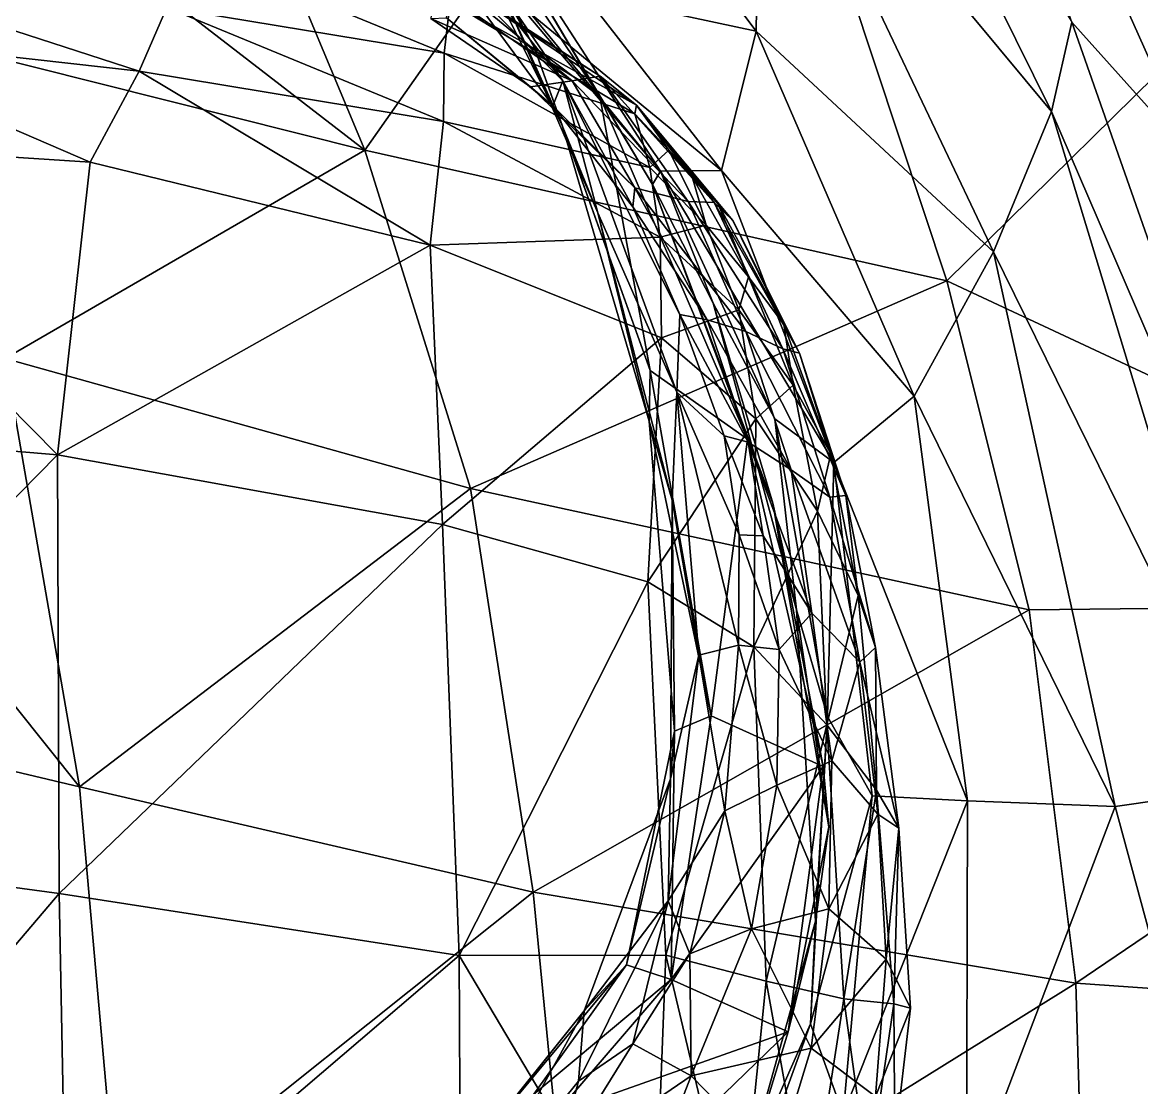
# Model space of a CAD drawing. Extents: x -1.07 to 1.07, y -3.15 to 5.89.
# Drawn here: x -0.578 to -0.2936, y -0.3073 to -0.0367 of the extents above; entities that cross this region are included whole.
import ezdxf

# ---------------------------------------------------------------- set-up
doc = ezdxf.new("R2010")
doc.units = 0
doc.layers.add('TRICERTP$LWO', color=1, linetype='CONTINUOUS')

msp = doc.modelspace()

# ---------------------------------------------------------------- linework, layer by layer
at = {"layer": 'TRICERTP$LWO'}
for points in [[(-0.39824, 0.10568, 1.45177), (-0.31656, -0.05935, 1.38222), (-0.39054, 0.02978, 1.3571)], [(-0.31135, -0.03666, 1.42051), (-0.31656, -0.05935, 1.38222), (-0.39824, 0.10568, 1.45177)], [(-0.3534, 0.09194, 1.40905), (-0.28042, -0.07108, 1.36651), (-0.31135, -0.03666, 1.42051)], [(-0.3534, 0.09194, 1.40905), (-0.26684, 0.03071, 1.283), (-0.28042, -0.07108, 1.36651)], [(-0.52945, 0.02285, 2.75318), (-0.49097, -0.06914, 2.75094), (-0.39802, 0.06315, 2.93596)], [(-0.34311, -0.10232, 2.91143), (-0.39802, 0.06315, 2.93596), (-0.49097, -0.06914, 2.75094)], [(-0.39802, 0.06315, 2.93596), (-0.34311, -0.10232, 2.91143), (-0.20573, 0.03285, 3.06227)], [(-0.52945, 0.02285, 2.75318), (-0.64538, 0.04995, 2.57324), (-0.49097, -0.06914, 2.75094)], [(-0.64538, 0.04995, 2.57324), (-0.60938, -0.03942, 2.58581), (-0.49097, -0.06914, 2.75094)], [(-0.16791, -0.18427, 2.99805), (-0.20573, 0.03285, 3.06227), (-0.34311, -0.10232, 2.91143)], [(-0.39161, -0.03895, 1.23614), (-0.4242, 0.00453, 1.26986), (-0.39054, 0.02978, 1.3571)], [(-0.39054, 0.02978, 1.3571), (-0.3313, -0.09496, 1.28569), (-0.39161, -0.03895, 1.23614)], [(-0.31656, -0.05935, 1.38222), (-0.3313, -0.09496, 1.28569), (-0.39054, 0.02978, 1.3571)], [(-0.48127, 0.0188, 0.85463), (-0.43131, -0.05553, 0.91472), (-0.44797, -0.043, 0.83012)], [(-0.48127, 0.0188, 0.85463), (-0.46474, 0.00101, 0.95035), (-0.43131, -0.05553, 0.91472)], [(-0.48127, 0.0188, 0.85463), (-0.44797, -0.043, 0.83012), (-0.46986, -0.00468, 0.71388)], [(-0.43528, -0.02956, 1.17716), (-0.4242, 0.00453, 1.26986), (-0.39161, -0.03895, 1.23614)], [(-0.46699, -0.01418, 1.05101), (-0.4159, -0.07453, 1.07301), (-0.46474, 0.00101, 0.95035)], [(-0.46474, 0.00101, 0.95035), (-0.41787, -0.07789, 0.96841), (-0.43131, -0.05553, 0.91472)], [(-0.46474, 0.00101, 0.95035), (-0.4159, -0.07453, 1.07301), (-0.41787, -0.07789, 0.96841)], [(-0.46846, -0.02351, 0.38671), (-0.48047, -0.00145, 0.55095), (-0.4407, -0.05156, 0.41148)], [(-0.48047, -0.00145, 0.55095), (-0.45604, -0.02914, 0.57544), (-0.4407, -0.05156, 0.41148)], [(-0.46986, -0.00468, 0.71388), (-0.44083, -0.06286, 0.71426), (-0.45604, -0.02914, 0.57544)], [(-0.44083, -0.06286, 0.71426), (-0.46986, -0.00468, 0.71388), (-0.44797, -0.043, 0.83012)], [(-0.44877, -0.03459, 1.10908), (-0.4159, -0.07453, 1.07301), (-0.46699, -0.01418, 1.05101)], [(-0.54134, -0.03289, 0.02631), (-0.53243, -0.01923, 0.04577), (-0.47082, -0.04454, 0.02737)], [(-0.46934, -0.03145, 0.04834), (-0.47082, -0.04454, 0.02737), (-0.53243, -0.01923, 0.04577)], [(-0.63749, -0.03906, 0.0165), (-0.62103, -0.02549, 0.03404), (-0.54833, -0.04912, 0.01133)], [(-0.54134, -0.03289, 0.02631), (-0.54833, -0.04912, 0.01133), (-0.62103, -0.02549, 0.03404)], [(-0.47027, -0.03557, 0.23942), (-0.46846, -0.02351, 0.38671), (-0.4432, -0.05787, 0.24997)], [(-0.46846, -0.02351, 0.38671), (-0.4407, -0.05156, 0.41148), (-0.4432, -0.05787, 0.24997)], [(-0.4733, -0.02741, 0.13469), (-0.47427, -0.03567, 0.17687), (-0.43828, -0.05154, 0.13962)], [(-0.46863, -0.02654, 0.0981), (-0.4733, -0.02741, 0.13469), (-0.43828, -0.05154, 0.13962)], [(-0.46857, -0.02614, 0.06906), (-0.422, -0.05775, 0.06284), (-0.46934, -0.03145, 0.04834)], [(-0.46857, -0.02614, 0.06906), (-0.46863, -0.02654, 0.0981), (-0.43121, -0.05036, 0.09433)], [(-0.43121, -0.05036, 0.09433), (-0.46863, -0.02654, 0.0981), (-0.43828, -0.05154, 0.13962)], [(-0.422, -0.05775, 0.06284), (-0.46857, -0.02614, 0.06906), (-0.43121, -0.05036, 0.09433)], [(-0.43184, -0.08505, 0.55792), (-0.45604, -0.02914, 0.57544), (-0.44083, -0.06286, 0.71426)], [(-0.45604, -0.02914, 0.57544), (-0.43184, -0.08505, 0.55792), (-0.4407, -0.05156, 0.41148)], [(-0.43528, -0.02956, 1.17716), (-0.40042, -0.07433, 1.14068), (-0.44877, -0.03459, 1.10908)], [(-0.40042, -0.07433, 1.14068), (-0.43528, -0.02956, 1.17716), (-0.39161, -0.03895, 1.23614)], [(-0.54833, -0.04912, 0.01133), (-0.54134, -0.03289, 0.02631), (-0.47101, -0.06192, 0.01195)], [(-0.47082, -0.04454, 0.02737), (-0.47101, -0.06192, 0.01195), (-0.54134, -0.03289, 0.02631)], [(-0.46934, -0.03145, 0.04834), (-0.42241, -0.05997, 0.04251), (-0.47082, -0.04454, 0.02737)], [(-0.422, -0.05775, 0.06284), (-0.42241, -0.05997, 0.04251), (-0.46934, -0.03145, 0.04834)], [(-0.47427, -0.03567, 0.17687), (-0.47027, -0.03557, 0.23942), (-0.44889, -0.05306, 0.19028)], [(-0.44889, -0.05306, 0.19028), (-0.43828, -0.05154, 0.13962), (-0.47427, -0.03567, 0.17687)], [(-0.4432, -0.05787, 0.24997), (-0.44889, -0.05306, 0.19028), (-0.47027, -0.03557, 0.23942)], [(-0.4159, -0.07453, 1.07301), (-0.44877, -0.03459, 1.10908), (-0.40042, -0.07433, 1.14068)], [(-0.31135, -0.03666, 1.42051), (-0.24561, -0.22392, 1.34436), (-0.31656, -0.05935, 1.38222)], [(-0.31135, -0.03666, 1.42051), (-0.28042, -0.07108, 1.36651), (-0.24561, -0.22392, 1.34436)], [(-0.64821, -0.06652, 0.00542), (-0.63749, -0.03906, 0.0165), (-0.5608, -0.07218, 0.00298)], [(-0.54833, -0.04912, 0.01133), (-0.5608, -0.07218, 0.00298), (-0.63749, -0.03906, 0.0165)], [(-0.60938, -0.03942, 2.58581), (-0.58236, -0.12213, 2.58501), (-0.49097, -0.06914, 2.75094)], [(-0.39161, -0.03895, 1.23614), (-0.35142, -0.13162, 1.17977), (-0.40042, -0.07433, 1.14068)], [(-0.3313, -0.09496, 1.28569), (-0.35142, -0.13162, 1.17977), (-0.39161, -0.03895, 1.23614)], [(-0.47082, -0.04454, 0.02737), (-0.41862, -0.07356, 0.02955), (-0.47101, -0.06192, 0.01195)], [(-0.42241, -0.05997, 0.04251), (-0.41862, -0.07356, 0.02955), (-0.47082, -0.04454, 0.02737)], [(-0.44797, -0.043, 0.83012), (-0.43131, -0.05553, 0.91472), (-0.41851, -0.12517, 0.82913)], [(-0.44797, -0.043, 0.83012), (-0.41851, -0.12517, 0.82913), (-0.44083, -0.06286, 0.71426)], [(-0.5608, -0.07218, 0.00298), (-0.54833, -0.04912, 0.01133), (-0.47439, -0.09328, 0.00368)], [(-0.47101, -0.06192, 0.01195), (-0.47439, -0.09328, 0.00368), (-0.54833, -0.04912, 0.01133)], [(-0.43828, -0.05154, 0.13962), (-0.40884, -0.08224, 0.1332), (-0.43121, -0.05036, 0.09433)], [(-0.43121, -0.05036, 0.09433), (-0.40223, -0.08242, 0.09159), (-0.422, -0.05775, 0.06284)], [(-0.40223, -0.08242, 0.09159), (-0.43121, -0.05036, 0.09433), (-0.40884, -0.08224, 0.1332)], [(-0.44889, -0.05306, 0.19028), (-0.42244, -0.07872, 0.1841), (-0.43828, -0.05154, 0.13962)], [(-0.44889, -0.05306, 0.19028), (-0.4432, -0.05787, 0.24997), (-0.42244, -0.07872, 0.1841)], [(-0.4432, -0.05787, 0.24997), (-0.4407, -0.05156, 0.41148), (-0.42287, -0.08356, 0.2479)], [(-0.42287, -0.08356, 0.2479), (-0.4407, -0.05156, 0.41148), (-0.41099, -0.11088, 0.2757)], [(-0.4407, -0.05156, 0.41148), (-0.41176, -0.13065, 0.38934), (-0.41099, -0.11088, 0.2757)], [(-0.41176, -0.13065, 0.38934), (-0.4407, -0.05156, 0.41148), (-0.43184, -0.08505, 0.55792)], [(-0.40884, -0.08224, 0.1332), (-0.43828, -0.05154, 0.13962), (-0.42244, -0.07872, 0.1841)], [(-0.43131, -0.05553, 0.91472), (-0.41787, -0.07789, 0.96841), (-0.39376, -0.14257, 0.91012)], [(-0.43131, -0.05553, 0.91472), (-0.39376, -0.14257, 0.91012), (-0.41851, -0.12517, 0.82913)], [(-0.4432, -0.05787, 0.24997), (-0.42287, -0.08356, 0.2479), (-0.42244, -0.07872, 0.1841)], [(-0.42241, -0.05997, 0.04251), (-0.422, -0.05775, 0.06284), (-0.41377, -0.06912, 0.04783)], [(-0.40126, -0.08285, 0.05941), (-0.422, -0.05775, 0.06284), (-0.39748, -0.08702, 0.06765)], [(-0.40787, -0.07596, 0.05374), (-0.422, -0.05775, 0.06284), (-0.40126, -0.08285, 0.05941)], [(-0.41377, -0.06912, 0.04783), (-0.422, -0.05775, 0.06284), (-0.40787, -0.07596, 0.05374)], [(-0.39748, -0.08702, 0.06765), (-0.422, -0.05775, 0.06284), (-0.40223, -0.08242, 0.09159)], [(-0.31656, -0.05935, 1.38222), (-0.26444, -0.23077, 1.2972), (-0.3313, -0.09496, 1.28569)], [(-0.24561, -0.22392, 1.34436), (-0.26444, -0.23077, 1.2972), (-0.31656, -0.05935, 1.38222)], [(-0.47101, -0.06192, 0.01195), (-0.41595, -0.09123, 0.01909), (-0.47439, -0.09328, 0.00368)], [(-0.41862, -0.07356, 0.02955), (-0.41595, -0.09123, 0.01909), (-0.47101, -0.06192, 0.01195)], [(-0.41862, -0.07356, 0.02955), (-0.42241, -0.05997, 0.04251), (-0.41377, -0.06912, 0.04783)], [(-0.44083, -0.06286, 0.71426), (-0.41874, -0.13798, 0.71724), (-0.43184, -0.08505, 0.55792)], [(-0.41874, -0.13798, 0.71724), (-0.44083, -0.06286, 0.71426), (-0.41851, -0.12517, 0.82913)], [(-0.66392, -0.13858, 0.00248), (-0.64821, -0.06652, 0.00542), (-0.56908, -0.14655)], [(-0.64821, -0.06652, 0.00542), (-0.5608, -0.07218, 0.00298), (-0.56908, -0.14655)], [(-0.46418, -0.15509, 2.74051), (-0.49097, -0.06914, 2.75094), (-0.58236, -0.12213, 2.58501)], [(-0.49097, -0.06914, 2.75094), (-0.46418, -0.15509, 2.74051), (-0.34311, -0.10232, 2.91143)], [(-0.40427, -0.08818, 0.03739), (-0.41862, -0.07356, 0.02955), (-0.41377, -0.06912, 0.04783)], [(-0.40427, -0.08818, 0.03739), (-0.41377, -0.06912, 0.04783), (-0.40787, -0.07596, 0.05374)], [(-0.5608, -0.07218, 0.00298), (-0.47439, -0.09328, 0.00368), (-0.56908, -0.14655)], [(-0.41595, -0.09123, 0.01909), (-0.41862, -0.07356, 0.02955), (-0.40427, -0.08818, 0.03739)], [(-0.4159, -0.07453, 1.07301), (-0.40253, -0.108, 1.0082), (-0.41787, -0.07789, 0.96841)], [(-0.40042, -0.07433, 1.14068), (-0.37188, -0.14854, 1.1002), (-0.4159, -0.07453, 1.07301)], [(-0.4159, -0.07453, 1.07301), (-0.3868, -0.13739, 1.04836), (-0.40253, -0.108, 1.0082)], [(-0.3868, -0.13739, 1.04836), (-0.4159, -0.07453, 1.07301), (-0.37188, -0.14854, 1.1002)], [(-0.39355, -0.10138, 0.04661), (-0.40787, -0.07596, 0.05374), (-0.40126, -0.08285, 0.05941)], [(-0.39355, -0.10138, 0.04661), (-0.40427, -0.08818, 0.03739), (-0.40787, -0.07596, 0.05374)], [(-0.35142, -0.13162, 1.17977), (-0.37188, -0.14854, 1.1002), (-0.40042, -0.07433, 1.14068)], [(-0.42244, -0.07872, 0.1841), (-0.42287, -0.08356, 0.2479), (-0.40406, -0.1123, 0.20068)], [(-0.40884, -0.08224, 0.1332), (-0.42244, -0.07872, 0.1841), (-0.39422, -0.11521, 0.15093)], [(-0.42244, -0.07872, 0.1841), (-0.40406, -0.1123, 0.20068), (-0.39422, -0.11521, 0.15093)], [(-0.41787, -0.07789, 0.96841), (-0.38734, -0.15887, 0.95096), (-0.39376, -0.14257, 0.91012)], [(-0.41787, -0.07789, 0.96841), (-0.40253, -0.108, 1.0082), (-0.38734, -0.15887, 0.95096)], [(-0.40223, -0.08242, 0.09159), (-0.40884, -0.08224, 0.1332), (-0.38478, -0.11961, 0.10601)], [(-0.40884, -0.08224, 0.1332), (-0.39422, -0.11521, 0.15093), (-0.38478, -0.11961, 0.10601)], [(-0.39748, -0.08702, 0.06765), (-0.40223, -0.08242, 0.09159), (-0.38055, -0.12071, 0.07219)], [(-0.40223, -0.08242, 0.09159), (-0.38478, -0.11961, 0.10601), (-0.38055, -0.12071, 0.07219)], [(-0.41288, -0.15807, 0.56527), (-0.43184, -0.08505, 0.55792), (-0.41874, -0.13798, 0.71724)], [(-0.43184, -0.08505, 0.55792), (-0.41288, -0.15807, 0.56527), (-0.41176, -0.13065, 0.38934)], [(-0.42287, -0.08356, 0.2479), (-0.41099, -0.11088, 0.2757), (-0.40406, -0.1123, 0.20068)], [(-0.38452, -0.11345, 0.05612), (-0.40126, -0.08285, 0.05941), (-0.39748, -0.08702, 0.06765)], [(-0.38452, -0.11345, 0.05612), (-0.39355, -0.10138, 0.04661), (-0.40126, -0.08285, 0.05941)], [(-0.38055, -0.12071, 0.07219), (-0.38452, -0.11345, 0.05612), (-0.39748, -0.08702, 0.06765)], [(-0.39601, -0.10974, 0.02867), (-0.41595, -0.09123, 0.01909), (-0.40427, -0.08818, 0.03739)], [(-0.39601, -0.10974, 0.02867), (-0.40427, -0.08818, 0.03739), (-0.39355, -0.10138, 0.04661)], [(-0.47123, -0.16425, 0.001), (-0.56908, -0.14655), (-0.47439, -0.09328, 0.00368)], [(-0.41595, -0.09123, 0.01909), (-0.41563, -0.11685, 0.01241), (-0.47439, -0.09328, 0.00368)], [(-0.47439, -0.09328, 0.00368), (-0.41563, -0.11685, 0.01241), (-0.47123, -0.16425, 0.001)], [(-0.41563, -0.11685, 0.01241), (-0.41595, -0.09123, 0.01909), (-0.39601, -0.10974, 0.02867)], [(-0.58236, -0.12213, 2.58501), (-0.6716, -0.09571, 2.40748), (-0.56349, -0.23087, 2.55799)], [(-0.6611, -0.2078, 2.38549), (-0.56349, -0.23087, 2.55799), (-0.6716, -0.09571, 2.40748)], [(-0.3313, -0.09496, 1.28569), (-0.30037, -0.23588, 1.20358), (-0.35142, -0.13162, 1.17977)], [(-0.26444, -0.23077, 1.2972), (-0.30037, -0.23588, 1.20358), (-0.3313, -0.09496, 1.28569)], [(-0.32224, -0.1859, 2.89129), (-0.34311, -0.10232, 2.91143), (-0.46418, -0.15509, 2.74051)], [(-0.38217, -0.12885, 0.03949), (-0.39601, -0.10974, 0.02867), (-0.39355, -0.10138, 0.04661)], [(-0.38217, -0.12885, 0.03949), (-0.39355, -0.10138, 0.04661), (-0.38452, -0.11345, 0.05612)], [(-0.34311, -0.10232, 2.91143), (-0.32224, -0.1859, 2.89129), (-0.16791, -0.18427, 2.99805)], [(-0.40253, -0.108, 1.0082), (-0.38134, -0.18594, 0.98687), (-0.38734, -0.15887, 0.95096)], [(-0.40253, -0.108, 1.0082), (-0.3868, -0.13739, 1.04836), (-0.38134, -0.18594, 0.98687)], [(-0.39164, -0.13742, 0.02167), (-0.41563, -0.11685, 0.01241), (-0.39601, -0.10974, 0.02867)], [(-0.41099, -0.11088, 0.2757), (-0.41176, -0.13065, 0.38934), (-0.39973, -0.1417, 0.2703)], [(-0.40406, -0.1123, 0.20068), (-0.41099, -0.11088, 0.2757), (-0.39361, -0.14332, 0.21152)], [(-0.41099, -0.11088, 0.2757), (-0.39973, -0.1417, 0.2703), (-0.39361, -0.14332, 0.21152)], [(-0.39164, -0.13742, 0.02167), (-0.39601, -0.10974, 0.02867), (-0.38217, -0.12885, 0.03949)], [(-0.39422, -0.11521, 0.15093), (-0.40406, -0.1123, 0.20068), (-0.38266, -0.1504, 0.15355)], [(-0.40406, -0.1123, 0.20068), (-0.39361, -0.14332, 0.21152), (-0.38266, -0.1504, 0.15355)], [(-0.37258, -0.14627, 0.05267), (-0.38452, -0.11345, 0.05612), (-0.38055, -0.12071, 0.07219)], [(-0.37258, -0.14627, 0.05267), (-0.38217, -0.12885, 0.03949), (-0.38452, -0.11345, 0.05612)], [(-0.38478, -0.11961, 0.10601), (-0.39422, -0.11521, 0.15093), (-0.37285, -0.15731, 0.10841)], [(-0.39422, -0.11521, 0.15093), (-0.38266, -0.1504, 0.15355), (-0.37285, -0.15731, 0.10841)], [(-0.41907, -0.17881, 0.00508), (-0.47123, -0.16425, 0.001), (-0.41563, -0.11685, 0.01241)], [(-0.41563, -0.11685, 0.01241), (-0.39164, -0.13742, 0.02167), (-0.41907, -0.17881, 0.00508)], [(-0.58236, -0.12213, 2.58501), (-0.56349, -0.23087, 2.55799), (-0.46418, -0.15509, 2.74051)], [(-0.38055, -0.12071, 0.07219), (-0.38478, -0.11961, 0.10601), (-0.36881, -0.15688, 0.07317)], [(-0.38478, -0.11961, 0.10601), (-0.37285, -0.15731, 0.10841), (-0.36881, -0.15688, 0.07317)], [(-0.36881, -0.15688, 0.07317), (-0.37258, -0.14627, 0.05267), (-0.38055, -0.12071, 0.07219)], [(-0.41851, -0.12517, 0.82913), (-0.40304, -0.21285, 0.82797), (-0.41874, -0.13798, 0.71724)], [(-0.41851, -0.12517, 0.82913), (-0.39376, -0.14257, 0.91012), (-0.40304, -0.21285, 0.82797)], [(-0.40616, -0.1975, 0.42339), (-0.41176, -0.13065, 0.38934), (-0.41288, -0.15807, 0.56527)], [(-0.39593, -0.16689, 0.27849), (-0.41176, -0.13065, 0.38934), (-0.39605, -0.19496, 0.30131)], [(-0.41176, -0.13065, 0.38934), (-0.40616, -0.1975, 0.42339), (-0.39605, -0.19496, 0.30131)], [(-0.39973, -0.1417, 0.2703), (-0.41176, -0.13065, 0.38934), (-0.39593, -0.16689, 0.27849)], [(-0.37598, -0.1609, 0.03327), (-0.39164, -0.13742, 0.02167), (-0.38217, -0.12885, 0.03949)], [(-0.37598, -0.1609, 0.03327), (-0.38217, -0.12885, 0.03949), (-0.37258, -0.14627, 0.05267)], [(-0.35142, -0.13162, 1.17977), (-0.33788, -0.23445, 1.1212), (-0.37188, -0.14854, 1.1002)], [(-0.30037, -0.23588, 1.20358), (-0.33788, -0.23445, 1.1212), (-0.35142, -0.13162, 1.17977)], [(-0.66392, -0.13858, 0.00248), (-0.56908, -0.14655), (-0.66583, -0.24489, 0.00738)], [(-0.39215, -0.19533, 0.01257), (-0.41907, -0.17881, 0.00508), (-0.39164, -0.13742, 0.02167)], [(-0.41874, -0.13798, 0.71724), (-0.41228, -0.21677, 0.7271), (-0.41288, -0.15807, 0.56527)], [(-0.41228, -0.21677, 0.7271), (-0.41874, -0.13798, 0.71724), (-0.40304, -0.21285, 0.82797)], [(-0.39164, -0.13742, 0.02167), (-0.37598, -0.1609, 0.03327), (-0.39215, -0.19533, 0.01257)], [(-0.3868, -0.13739, 1.04836), (-0.37343, -0.21304, 1.02424), (-0.38134, -0.18594, 0.98687)], [(-0.3868, -0.13739, 1.04836), (-0.37188, -0.14854, 1.1002), (-0.37343, -0.21304, 1.02424)], [(-0.39361, -0.14332, 0.21152), (-0.39973, -0.1417, 0.2703), (-0.38982, -0.16716, 0.22578)], [(-0.39973, -0.1417, 0.2703), (-0.39593, -0.16689, 0.27849), (-0.38982, -0.16716, 0.22578)], [(-0.39376, -0.14257, 0.91012), (-0.37456, -0.22575, 0.90318), (-0.40304, -0.21285, 0.82797)], [(-0.39376, -0.14257, 0.91012), (-0.38734, -0.15887, 0.95096), (-0.37456, -0.22575, 0.90318)], [(-0.38266, -0.1504, 0.15355), (-0.39361, -0.14332, 0.21152), (-0.37745, -0.18678, 0.16848)], [(-0.39361, -0.14332, 0.21152), (-0.38982, -0.16716, 0.22578), (-0.37745, -0.18678, 0.16848)], [(-0.56867, -0.25799, 0.00356), (-0.66583, -0.24489, 0.00738), (-0.56908, -0.14655)], [(-0.56908, -0.14655), (-0.47123, -0.16425, 0.001), (-0.56867, -0.25799, 0.00356)], [(-0.36568, -0.18233, 0.04975), (-0.37598, -0.1609, 0.03327), (-0.37258, -0.14627, 0.05267)], [(-0.36568, -0.18233, 0.04975), (-0.37258, -0.14627, 0.05267), (-0.36881, -0.15688, 0.07317)], [(-0.37285, -0.15731, 0.10841), (-0.38266, -0.1504, 0.15355), (-0.36522, -0.1992, 0.11479)], [(-0.38266, -0.1504, 0.15355), (-0.37745, -0.18678, 0.16848), (-0.36522, -0.1992, 0.11479)], [(-0.37188, -0.14854, 1.1002), (-0.36213, -0.23319, 1.06286), (-0.37343, -0.21304, 1.02424)], [(-0.33788, -0.23445, 1.1212), (-0.36213, -0.23319, 1.06286), (-0.37188, -0.14854, 1.1002)], [(-0.56349, -0.23087, 2.55799), (-0.4482, -0.25767, 2.70895), (-0.46418, -0.15509, 2.74051)], [(-0.46418, -0.15509, 2.74051), (-0.4482, -0.25767, 2.70895), (-0.32224, -0.1859, 2.89129)], [(-0.41337, -0.22891, 0.57696), (-0.41288, -0.15807, 0.56527), (-0.41228, -0.21677, 0.7271)], [(-0.41288, -0.15807, 0.56527), (-0.41337, -0.22891, 0.57696), (-0.40616, -0.1975, 0.42339)], [(-0.38734, -0.15887, 0.95096), (-0.37309, -0.24111, 0.93654), (-0.37456, -0.22575, 0.90318)], [(-0.38734, -0.15887, 0.95096), (-0.38134, -0.18594, 0.98687), (-0.37309, -0.24111, 0.93654)], [(-0.36881, -0.15688, 0.07317), (-0.37285, -0.15731, 0.10841), (-0.36126, -0.19553, 0.07424)], [(-0.37285, -0.15731, 0.10841), (-0.36522, -0.1992, 0.11479), (-0.36126, -0.19553, 0.07424)], [(-0.36126, -0.19553, 0.07424), (-0.36568, -0.18233, 0.04975), (-0.36881, -0.15688, 0.07317)], [(-0.3736, -0.21518, 0.02638), (-0.39215, -0.19533, 0.01257), (-0.37598, -0.1609, 0.03327)], [(-0.37598, -0.1609, 0.03327), (-0.36568, -0.18233, 0.04975), (-0.3736, -0.21518, 0.02638)], [(-0.467, -0.2738, 0.00036), (-0.56867, -0.25799, 0.00356), (-0.47123, -0.16425, 0.001)], [(-0.47123, -0.16425, 0.001), (-0.41907, -0.17881, 0.00508), (-0.467, -0.2738, 0.00036)], [(-0.39593, -0.16689, 0.27849), (-0.39605, -0.19496, 0.30131), (-0.38572, -0.19604, 0.22435)], [(-0.38982, -0.16716, 0.22578), (-0.39593, -0.16689, 0.27849), (-0.38572, -0.19604, 0.22435)], [(-0.38982, -0.16716, 0.22578), (-0.38572, -0.19604, 0.22435), (-0.37745, -0.18678, 0.16848)], [(-0.4145, -0.27371, 0.00269), (-0.467, -0.2738, 0.00036), (-0.41907, -0.17881, 0.00508)], [(-0.41907, -0.17881, 0.00508), (-0.39215, -0.19533, 0.01257), (-0.4145, -0.27371, 0.00269)], [(-0.36099, -0.23179, 0.04691), (-0.3736, -0.21518, 0.02638), (-0.36568, -0.18233, 0.04975)], [(-0.36568, -0.18233, 0.04975), (-0.36126, -0.19553, 0.07424), (-0.36099, -0.23179, 0.04691)], [(-0.32224, -0.1859, 2.89129), (-0.31039, -0.28077, 2.85145), (-0.16791, -0.18427, 2.99805)], [(-0.31039, -0.28077, 2.85145), (-0.15822, -0.2915, 2.945), (-0.16791, -0.18427, 2.99805)], [(-0.4482, -0.25767, 2.70895), (-0.31039, -0.28077, 2.85145), (-0.32224, -0.1859, 2.89129)], [(-0.37237, -0.22431, 0.166), (-0.37745, -0.18678, 0.16848), (-0.38572, -0.19604, 0.22435)], [(-0.38134, -0.18594, 0.98687), (-0.37651, -0.26502, 0.96954), (-0.37309, -0.24111, 0.93654)], [(-0.38134, -0.18594, 0.98687), (-0.37343, -0.21304, 1.02424), (-0.37651, -0.26502, 0.96954)], [(-0.37745, -0.18678, 0.16848), (-0.37237, -0.22431, 0.166), (-0.36522, -0.1992, 0.11479)], [(-0.38899, -0.28027, 0.01208), (-0.4145, -0.27371, 0.00269), (-0.39215, -0.19533, 0.01257)], [(-0.39605, -0.19496, 0.30131), (-0.40616, -0.1975, 0.42339), (-0.39957, -0.23703, 0.30911)], [(-0.39605, -0.19496, 0.30131), (-0.39957, -0.23703, 0.30911), (-0.38631, -0.23049, 0.23229)], [(-0.38572, -0.19604, 0.22435), (-0.39605, -0.19496, 0.30131), (-0.38631, -0.23049, 0.23229)], [(-0.39215, -0.19533, 0.01257), (-0.3736, -0.21518, 0.02638), (-0.38899, -0.28027, 0.01208)], [(-0.38572, -0.19604, 0.22435), (-0.38631, -0.23049, 0.23229), (-0.37237, -0.22431, 0.166)], [(-0.36126, -0.19553, 0.07424), (-0.36522, -0.1992, 0.11479), (-0.3553, -0.24141, 0.07785)], [(-0.3553, -0.24141, 0.07785), (-0.36099, -0.23179, 0.04691), (-0.36126, -0.19553, 0.07424)], [(-0.40616, -0.1975, 0.42339), (-0.41392, -0.25991, 0.41391), (-0.39957, -0.23703, 0.30911)], [(-0.41392, -0.25991, 0.41391), (-0.40616, -0.1975, 0.42339), (-0.41337, -0.22891, 0.57696)], [(-0.36062, -0.23787, 0.1192), (-0.36522, -0.1992, 0.11479), (-0.37237, -0.22431, 0.166)], [(-0.36522, -0.1992, 0.11479), (-0.36062, -0.23787, 0.1192), (-0.3553, -0.24141, 0.07785)], [(-0.56349, -0.23087, 2.55799), (-0.6611, -0.2078, 2.38549), (-0.55368, -0.34186, 2.50874)], [(-0.65631, -0.32363, 2.34307), (-0.55368, -0.34186, 2.50874), (-0.6611, -0.2078, 2.38549)], [(-0.40304, -0.21285, 0.82797), (-0.37456, -0.22575, 0.90318), (-0.41321, -0.27984, 0.83325)], [(-0.40304, -0.21285, 0.82797), (-0.41321, -0.27984, 0.83325), (-0.41228, -0.21677, 0.7271)], [(-0.37343, -0.21304, 1.02424), (-0.37773, -0.2911, 1.0037), (-0.37651, -0.26502, 0.96954)], [(-0.37343, -0.21304, 1.02424), (-0.36213, -0.23319, 1.06286), (-0.37773, -0.2911, 1.0037)], [(-0.36933, -0.28478, 0.02953), (-0.38899, -0.28027, 0.01208), (-0.3736, -0.21518, 0.02638)], [(-0.3736, -0.21518, 0.02638), (-0.36099, -0.23179, 0.04691), (-0.36933, -0.28478, 0.02953)], [(-0.41228, -0.21677, 0.7271), (-0.42449, -0.27613, 0.70922), (-0.41337, -0.22891, 0.57696)], [(-0.42449, -0.27613, 0.70922), (-0.41228, -0.21677, 0.7271), (-0.41321, -0.27984, 0.83325)], [(-0.3731, -0.26192, 0.1731), (-0.37237, -0.22431, 0.166), (-0.38631, -0.23049, 0.23229)], [(-0.37237, -0.22431, 0.166), (-0.3731, -0.26192, 0.1731), (-0.36062, -0.23787, 0.1192)], [(-0.37456, -0.22575, 0.90318), (-0.38344, -0.29318, 0.90033), (-0.41321, -0.27984, 0.83325)], [(-0.37456, -0.22575, 0.90318), (-0.37309, -0.24111, 0.93654), (-0.38344, -0.29318, 0.90033)], [(-0.43529, -0.28784, 0.5513), (-0.41337, -0.22891, 0.57696), (-0.42449, -0.27613, 0.70922)], [(-0.41337, -0.22891, 0.57696), (-0.43529, -0.28784, 0.5513), (-0.41392, -0.25991, 0.41391)], [(-0.56349, -0.23087, 2.55799), (-0.55368, -0.34186, 2.50874), (-0.4482, -0.25767, 2.70895)], [(-0.38631, -0.23049, 0.23229), (-0.39957, -0.23703, 0.30911), (-0.39272, -0.26697, 0.24034)], [(-0.38631, -0.23049, 0.23229), (-0.39272, -0.26697, 0.24034), (-0.3731, -0.26192, 0.1731)], [(-0.35657, -0.286, 0.05228), (-0.36933, -0.28478, 0.02953), (-0.36099, -0.23179, 0.04691)], [(-0.36099, -0.23179, 0.04691), (-0.3553, -0.24141, 0.07785), (-0.35657, -0.286, 0.05228)], [(-0.30037, -0.23588, 1.20358), (-0.26444, -0.23077, 1.2972), (-0.26341, -0.37227, 1.24147)], [(-0.36213, -0.23319, 1.06286), (-0.36951, -0.31407, 1.04055), (-0.37773, -0.2911, 1.0037)], [(-0.36213, -0.23319, 1.06286), (-0.33788, -0.23445, 1.1212), (-0.36951, -0.31407, 1.04055)], [(-0.33811, -0.33528, 1.0947), (-0.36951, -0.31407, 1.04055), (-0.33788, -0.23445, 1.1212)], [(-0.33788, -0.23445, 1.1212), (-0.30037, -0.23588, 1.20358), (-0.33811, -0.33528, 1.0947)], [(-0.26341, -0.37227, 1.24147), (-0.33811, -0.33528, 1.0947), (-0.30037, -0.23588, 1.20358)], [(-0.39957, -0.23703, 0.30911), (-0.41392, -0.25991, 0.41391), (-0.40846, -0.2733, 0.30386)], [(-0.39957, -0.23703, 0.30911), (-0.40846, -0.2733, 0.30386), (-0.39272, -0.26697, 0.24034)], [(-0.35854, -0.27468, 0.11803), (-0.36062, -0.23787, 0.1192), (-0.3731, -0.26192, 0.1731)], [(-0.36062, -0.23787, 0.1192), (-0.35854, -0.27468, 0.11803), (-0.3553, -0.24141, 0.07785)], [(-0.37309, -0.24111, 0.93654), (-0.37651, -0.26502, 0.96954), (-0.38344, -0.29318, 0.90033)], [(-0.35239, -0.28713, 0.07996), (-0.3553, -0.24141, 0.07785), (-0.35854, -0.27468, 0.11803)], [(-0.35239, -0.28713, 0.07996), (-0.35657, -0.286, 0.05228), (-0.3553, -0.24141, 0.07785)], [(-0.66583, -0.24489, 0.00738), (-0.56867, -0.25799, 0.00356), (-0.65072, -0.35446, 0.01023)], [(-0.56671, -0.35893, 0.00587), (-0.65072, -0.35446, 0.01023), (-0.56867, -0.25799, 0.00356)], [(-0.56867, -0.25799, 0.00356), (-0.467, -0.2738, 0.00036), (-0.56671, -0.35893, 0.00587)], [(-0.55368, -0.34186, 2.50874), (-0.4382, -0.36034, 2.65548), (-0.4482, -0.25767, 2.70895)], [(-0.4482, -0.25767, 2.70895), (-0.4382, -0.36034, 2.65548), (-0.31039, -0.28077, 2.85145)], [(-0.41392, -0.25991, 0.41391), (-0.43673, -0.3057, 0.40969), (-0.4229, -0.29618, 0.33363)], [(-0.43673, -0.3057, 0.40969), (-0.41392, -0.25991, 0.41391), (-0.43529, -0.28784, 0.5513)], [(-0.40846, -0.2733, 0.30386), (-0.41392, -0.25991, 0.41391), (-0.4229, -0.29618, 0.33363)], [(-0.3776, -0.29733, 0.1777), (-0.3731, -0.26192, 0.1731), (-0.39272, -0.26697, 0.24034)], [(-0.3731, -0.26192, 0.1731), (-0.3776, -0.29733, 0.1777), (-0.35854, -0.27468, 0.11803)], [(-0.39272, -0.26697, 0.24034), (-0.40846, -0.2733, 0.30386), (-0.40811, -0.3043, 0.25886)], [(-0.39272, -0.26697, 0.24034), (-0.40811, -0.3043, 0.25886), (-0.3776, -0.29733, 0.1777)], [(-0.37651, -0.26502, 0.96954), (-0.39421, -0.32829, 0.95846), (-0.38344, -0.29318, 0.90033)], [(-0.37651, -0.26502, 0.96954), (-0.37773, -0.2911, 1.0037), (-0.39421, -0.32829, 0.95846)], [(-0.46651, -0.37738, 0.00285), (-0.56671, -0.35893, 0.00587), (-0.467, -0.2738, 0.00036)], [(-0.467, -0.2738, 0.00036), (-0.4145, -0.27371, 0.00269), (-0.41777, -0.3568, 0.00701)], [(-0.46651, -0.37738, 0.00285), (-0.467, -0.2738, 0.00036), (-0.41777, -0.3568, 0.00701)], [(-0.40846, -0.2733, 0.30386), (-0.4229, -0.29618, 0.33363), (-0.40811, -0.3043, 0.25886)], [(-0.41777, -0.3568, 0.00701), (-0.4145, -0.27371, 0.00269), (-0.39615, -0.35112, 0.01572)], [(-0.4145, -0.27371, 0.00269), (-0.38899, -0.28027, 0.01208), (-0.39615, -0.35112, 0.01572)], [(-0.36123, -0.30962, 0.12119), (-0.35854, -0.27468, 0.11803), (-0.3776, -0.29733, 0.1777)], [(-0.35854, -0.27468, 0.11803), (-0.36123, -0.30962, 0.12119), (-0.35239, -0.28713, 0.07996)], [(-0.43529, -0.28784, 0.5513), (-0.42449, -0.27613, 0.70922), (-0.46112, -0.32006, 0.58336)], [(-0.42449, -0.27613, 0.70922), (-0.44808, -0.30895, 0.73643), (-0.46112, -0.32006, 0.58336)], [(-0.42449, -0.27613, 0.70922), (-0.41321, -0.27984, 0.83325), (-0.44808, -0.30895, 0.73643)], [(-0.41321, -0.27984, 0.83325), (-0.44256, -0.31404, 0.83915), (-0.44808, -0.30895, 0.73643)], [(-0.41321, -0.27984, 0.83325), (-0.38344, -0.29318, 0.90033), (-0.44256, -0.31404, 0.83915)], [(-0.4382, -0.36034, 2.65548), (-0.30578, -0.43781, 2.73583), (-0.31039, -0.28077, 2.85145)], [(-0.39615, -0.35112, 0.01572), (-0.38899, -0.28027, 0.01208), (-0.37804, -0.34098, 0.02974)], [(-0.38899, -0.28027, 0.01208), (-0.36933, -0.28478, 0.02953), (-0.37804, -0.34098, 0.02974)], [(-0.31039, -0.28077, 2.85145), (-0.30578, -0.43781, 2.73583), (-0.15822, -0.2915, 2.945)], [(-0.37804, -0.34098, 0.02974), (-0.36933, -0.28478, 0.02953), (-0.36306, -0.33028, 0.05089)], [(-0.36933, -0.28478, 0.02953), (-0.35657, -0.286, 0.05228), (-0.36306, -0.33028, 0.05089)], [(-0.36306, -0.33028, 0.05089), (-0.35657, -0.286, 0.05228), (-0.35633, -0.32103, 0.07838)], [(-0.35633, -0.32103, 0.07838), (-0.35239, -0.28713, 0.07996), (-0.36123, -0.30962, 0.12119)], [(-0.35657, -0.286, 0.05228), (-0.35239, -0.28713, 0.07996), (-0.35633, -0.32103, 0.07838)], [(-0.43673, -0.3057, 0.40969), (-0.43529, -0.28784, 0.5513), (-0.46296, -0.33808, 0.41962)], [(-0.43529, -0.28784, 0.5513), (-0.46112, -0.32006, 0.58336), (-0.46296, -0.33808, 0.41962)], [(-0.37773, -0.2911, 1.0037), (-0.40081, -0.35443, 0.99314), (-0.39421, -0.32829, 0.95846)], [(-0.37773, -0.2911, 1.0037), (-0.36951, -0.31407, 1.04055), (-0.40081, -0.35443, 0.99314)], [(-0.30578, -0.43781, 2.73583), (-0.15426, -0.41964, 2.84728), (-0.15822, -0.2915, 2.945)], [(-0.38344, -0.29318, 0.90033), (-0.41604, -0.3247, 0.89654), (-0.44256, -0.31404, 0.83915)], [(-0.38344, -0.29318, 0.90033), (-0.39421, -0.32829, 0.95846), (-0.41604, -0.3247, 0.89654)], [(-0.4229, -0.29618, 0.33363), (-0.43673, -0.3057, 0.40969), (-0.44253, -0.32787, 0.31989)], [(-0.4229, -0.29618, 0.33363), (-0.44253, -0.32787, 0.31989), (-0.40811, -0.3043, 0.25886)], [(-0.38651, -0.32641, 0.18085), (-0.3776, -0.29733, 0.1777), (-0.40811, -0.3043, 0.25886)], [(-0.3776, -0.29733, 0.1777), (-0.38651, -0.32641, 0.18085), (-0.36123, -0.30962, 0.12119)], [(-0.43673, -0.3057, 0.40969), (-0.46296, -0.33808, 0.41962), (-0.44253, -0.32787, 0.31989)], [(-0.41985, -0.33457, 0.24646), (-0.40811, -0.3043, 0.25886), (-0.44253, -0.32787, 0.31989)], [(-0.40811, -0.3043, 0.25886), (-0.41985, -0.33457, 0.24646), (-0.38651, -0.32641, 0.18085)]]:
    msp.add_3dface(points, dxfattribs=at)

doc.saveas('drawing.dxf')
